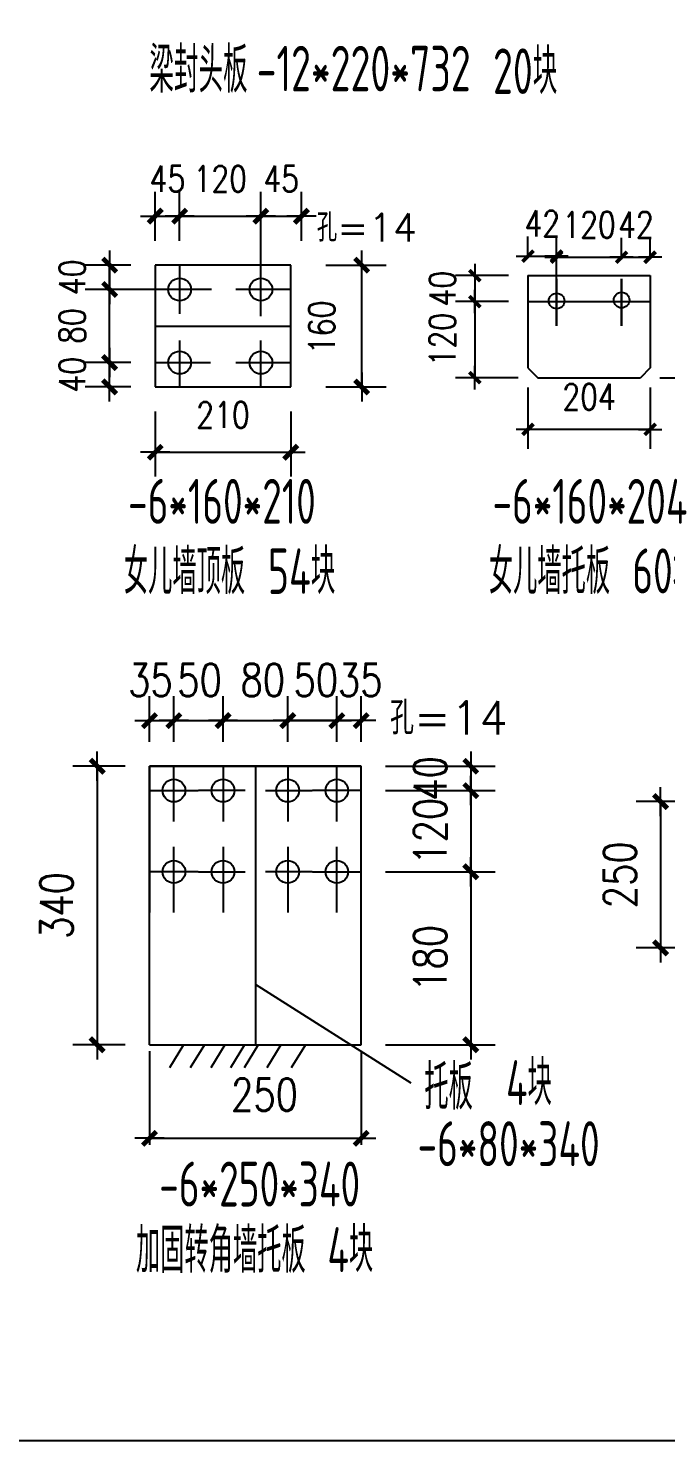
# Model space of a CAD drawing. Header units: millimetres. Extents: x 2451220 to 4527627, y -5186613 to -1639140.
# Drawn here: x 2457822 to 2460176, y -1696968 to -1691751 of the extents above; entities that cross this region are included whole.
import ezdxf

# ---------------------------------------------------------------- set-up
doc = ezdxf.new("R2010")
doc.units = ezdxf.units.MM
doc.header["$LTSCALE"] = 1000
doc.header["$PDMODE"] = 34
doc.linetypes.add('CENTER', pattern=[50.8, 31.75, -6.35, 6.35, -6.35])
doc.layers.add('轴线层', color=1, linetype='CENTER', lineweight=15)
doc.layers.add('钢架', color=7, linetype='Continuous', lineweight=25)
doc.styles.add('DIM_FONT', font='simplex.shx', dxfattribs={"width": 0.8, "bigfont": 'hztxt.shx'})
doc.styles.add('hz', font='gbenor.shx', dxfattribs={"width": 0.75, "height": 100, "bigfont": 'gbcbig.shx'})
doc.styles.get("Standard").update_dxf_attribs({"font": 'txt', "bigfont": 'gbcbig.shx'})
doc.dimstyles.new('WGH(3)', dxfattribs={"dimscale": 1.2, "dimtxt": 100, "dimasz": 0.3, "dimexe": 75, "dimexo": 75, "dimgap": 75, "dimtad": 1, "dimdec": 0, "dimlfac": 0.333333, "dimzin": 0, "dimdsep": 46, "dimtxsty": 'DIM_FONT', "dimblk1": '_DIMX', "dimblk2": '_DIMX', "dimsah": 1, "dimcen": 0.09, "dimclrd": 3, "dimclre": 3, "dimclrt": 7, "dimazin": 0, "dimtfac": 1, "dimtdec": 0, "dimtix": 1, "dimtmove": 2, "dimatfit": 3, "dimldrblk": '_DIMX', "dimfxl": 1, "dimtolj": 1, "dimtzin": 0, "dimarcsym": 0})

# ---------------------------------------------------------------- blocks, each defined once
blk = doc.blocks.new('_DIMX')
blk.add_line((-150, 0), (150, 0))
at = {"const_width": 50}
blk.add_lwpolyline([(-70, -70), (70, 70)], dxfattribs=at)
blk = doc.blocks.new('*D1281')
at = {"color": 3, "lineweight": -2}
for p, q in [((2458291, -1693166.1), (2458291, -1693407.1)), ((2458791.1, -1693166.1), (2458791.1, -1693407.1)), ((2458291.4, -1693317.1), (2458790.7, -1693317.1))]:
    blk.add_line(p, q, dxfattribs=at)
at = {"layer": 'Defpoints', "color": 0}
for p in [(2458291, -1693076.1), (2458791.1, -1693076.1), (2458791.1, -1693317.1)]:
    blk.add_point(p, dxfattribs=at)
at = {"color": 3, "lineweight": -2, "xscale": 0.36, "yscale": 0.36, "zscale": 0.36, "rotation": 180}
blk.add_blockref('_DIMX', (2458291, -1693317.1), dxfattribs=at)
at = {"color": 3, "lineweight": -2, "xscale": 0.36, "yscale": 0.36, "zscale": 0.36}
blk.add_blockref('_DIMX', (2458791.1, -1693317.1), dxfattribs=at)
at = {"color": 7, "insert": (2458541.1, -1693179.1), "char_height": 96, "attachment_point": 5, "style": 'DIM_FONT'}
blk.add_mtext('\\A1;210', dxfattribs=at)
blk = doc.blocks.new('*D1282')
at = {"color": 3, "lineweight": -2}
for p, q in [((2458291, -1692536.1), (2458291, -1692355.3)), ((2458381, -1692536.1), (2458381, -1692355.3)), ((2458290.7, -1692445.3), (2458290.3, -1692445.3)), ((2458291, -1692445.3), (2458381, -1692445.3)), ((2458381.4, -1692445.3), (2458381.8, -1692445.3))]:
    blk.add_line(p, q, dxfattribs=at)
at = {"layer": 'Defpoints', "color": 0}
for p in [(2458381, -1692445.3), (2458291, -1692626.1), (2458381, -1692626.1)]:
    blk.add_point(p, dxfattribs=at)
at = {"color": 3, "lineweight": -2, "xscale": 0.36, "yscale": 0.36, "zscale": 0.36}
blk.add_blockref('_DIMX', (2458291, -1692445.3), dxfattribs=at)
at = {"color": 3, "lineweight": -2, "xscale": 0.36, "yscale": 0.36, "zscale": 0.36, "rotation": 180}
blk.add_blockref('_DIMX', (2458381, -1692445.3), dxfattribs=at)
at = {"color": 7, "insert": (2458336, -1692307.3), "char_height": 96, "attachment_point": 5, "style": 'DIM_FONT'}
blk.add_mtext('\\A1;45', dxfattribs=at)
blk = doc.blocks.new('*D1283')
at = {"color": 3, "lineweight": -2}
for p, q in [((2458381, -1692536.1), (2458381, -1692355.3)), ((2458681, -1692814.3), (2458681, -1692355.3)), ((2458380.7, -1692445.3), (2458380.3, -1692445.3)), ((2458381, -1692445.3), (2458681, -1692445.3)), ((2458681.4, -1692445.3), (2458681.8, -1692445.3))]:
    blk.add_line(p, q, dxfattribs=at)
at = {"layer": 'Defpoints', "color": 0}
for p in [(2458681, -1692445.3), (2458381, -1692626.1), (2458681, -1692904.3)]:
    blk.add_point(p, dxfattribs=at)
at = {"color": 3, "lineweight": -2, "xscale": 0.36, "yscale": 0.36, "zscale": 0.36}
blk.add_blockref('_DIMX', (2458381, -1692445.3), dxfattribs=at)
at = {"color": 3, "lineweight": -2, "xscale": 0.36, "yscale": 0.36, "zscale": 0.36, "rotation": 180}
blk.add_blockref('_DIMX', (2458681, -1692445.3), dxfattribs=at)
at = {"color": 7, "insert": (2458531, -1692307.3), "char_height": 96, "attachment_point": 5, "style": 'DIM_FONT'}
blk.add_mtext('\\A1;120', dxfattribs=at)
blk = doc.blocks.new('*D128')
at = {"color": 3, "lineweight": -2}
for p, q in [((2458681, -1692626.2), (2458681, -1692355.3)), ((2458831, -1692536.1), (2458831, -1692355.3)), ((2458680.7, -1692445.3), (2458680.3, -1692445.3)), ((2458681, -1692445.3), (2458831, -1692445.3)), ((2458831.4, -1692445.3), (2458831.8, -1692445.3))]:
    blk.add_line(p, q, dxfattribs=at)
at = {"layer": 'Defpoints', "color": 0}
for p in [(2458831, -1692445.3), (2458831, -1692626.1), (2458681, -1692716.2)]:
    blk.add_point(p, dxfattribs=at)
at = {"color": 3, "lineweight": -2, "xscale": 0.36, "yscale": 0.36, "zscale": 0.36}
blk.add_blockref('_DIMX', (2458681, -1692445.3), dxfattribs=at)
at = {"color": 3, "lineweight": -2, "xscale": 0.36, "yscale": 0.36, "zscale": 0.36, "rotation": 180}
blk.add_blockref('_DIMX', (2458831, -1692445.3), dxfattribs=at)
at = {"color": 7, "insert": (2458756, -1692307.3), "char_height": 96, "attachment_point": 5, "style": 'DIM_FONT'}
blk.add_mtext('\\A1;45', dxfattribs=at)
blk = doc.blocks.new('*D1284')
at = {"color": 3, "lineweight": -2}
for p, q in [((2458201, -1692986.1), (2458032.6, -1692986.1)), ((2458122.6, -1692985.8), (2458122.6, -1692985.4)), ((2458122.6, -1693076.1), (2458122.6, -1692986.1)), ((2458201, -1693076.1), (2458032.6, -1693076.1)), ((2458122.6, -1693076.5), (2458122.6, -1693076.9))]:
    blk.add_line(p, q, dxfattribs=at)
at = {"layer": 'Defpoints', "color": 0}
for p in [(2458122.6, -1692986.1), (2458291, -1692986.1), (2458291, -1693076.1)]:
    blk.add_point(p, dxfattribs=at)
at = {"color": 3, "lineweight": -2, "xscale": 0.36, "yscale": 0.36, "zscale": 0.36}
for p, rotation in [((2458122.6, -1692986.1), 270), ((2458122.6, -1693076.1), 90)]:
    blk.add_blockref('_DIMX', p, dxfattribs=dict(at, rotation=rotation))
at = {"color": 7, "insert": (2457984.6, -1693031.1), "char_height": 96, "attachment_point": 5, "rotation": 90, "style": 'DIM_FONT'}
blk.add_mtext('\\A1;40', dxfattribs=at)
blk = doc.blocks.new('*D1285')
at = {"color": 3, "lineweight": -2}
for p, q in [((2458499, -1692716.1), (2458032.6, -1692716.1)), ((2458122.6, -1692715.8), (2458122.6, -1692715.4)), ((2458122.6, -1692986.1), (2458122.6, -1692716.1)), ((2458201, -1692986.1), (2458032.6, -1692986.1)), ((2458122.6, -1692986.5), (2458122.6, -1692986.9))]:
    blk.add_line(p, q, dxfattribs=at)
at = {"layer": 'Defpoints', "color": 0}
for p in [(2458122.6, -1692716.1), (2458589, -1692716.1), (2458291, -1692986.1)]:
    blk.add_point(p, dxfattribs=at)
at = {"color": 3, "lineweight": -2, "xscale": 0.36, "yscale": 0.36, "zscale": 0.36}
for p, rotation in [((2458122.6, -1692716.1), 270), ((2458122.6, -1692986.1), 90)]:
    blk.add_blockref('_DIMX', p, dxfattribs=dict(at, rotation=rotation))
at = {"color": 7, "insert": (2457984.6, -1692851.1), "char_height": 96, "attachment_point": 5, "rotation": 90, "style": 'DIM_FONT'}
blk.add_mtext('\\A1;80', dxfattribs=at)
blk = doc.blocks.new('*D1286')
at = {"color": 3, "lineweight": -2}
for p, q in [((2458201, -1692626.1), (2458032.6, -1692626.1)), ((2458122.6, -1692625.8), (2458122.6, -1692625.4)), ((2458122.6, -1692716.1), (2458122.6, -1692626.1)), ((2458499, -1692716.1), (2458032.6, -1692716.1)), ((2458122.6, -1692716.5), (2458122.6, -1692716.9))]:
    blk.add_line(p, q, dxfattribs=at)
at = {"layer": 'Defpoints', "color": 0}
for p in [(2458122.6, -1692626.1), (2458291, -1692626.1), (2458589, -1692716.1)]:
    blk.add_point(p, dxfattribs=at)
at = {"color": 3, "lineweight": -2, "xscale": 0.36, "yscale": 0.36, "zscale": 0.36}
for p, rotation in [((2458122.6, -1692626.1), 270), ((2458122.6, -1692716.1), 90)]:
    blk.add_blockref('_DIMX', p, dxfattribs=dict(at, rotation=rotation))
at = {"color": 7, "insert": (2457984.6, -1692671.1), "char_height": 96, "attachment_point": 5, "rotation": 90, "style": 'DIM_FONT'}
blk.add_mtext('\\A1;40', dxfattribs=at)
blk = doc.blocks.new('*D129')
at = {"color": 3, "lineweight": -2}
for p, q in [((2458921, -1692626.1), (2459143.3, -1692626.1)), ((2459053.3, -1693075.8), (2459053.3, -1692626.5)), ((2458921, -1693076.1), (2459143.3, -1693076.1))]:
    blk.add_line(p, q, dxfattribs=at)
at = {"layer": 'Defpoints', "color": 0}
for p in [(2458831, -1692626.1), (2459053.3, -1692626.1), (2458831, -1693076.1)]:
    blk.add_point(p, dxfattribs=at)
at = {"color": 3, "lineweight": -2, "xscale": 0.36, "yscale": 0.36, "zscale": 0.36}
for p, rotation in [((2459053.3, -1692626.1), 90), ((2459053.3, -1693076.1), 270)]:
    blk.add_blockref('_DIMX', p, dxfattribs=dict(at, rotation=rotation))
at = {"color": 7, "insert": (2458905.9, -1692855.8), "char_height": 96, "attachment_point": 5, "rotation": 90, "style": 'DIM_FONT'}
blk.add_mtext('\\A1;160', dxfattribs=at)
blk = doc.blocks.new('*D141')
at = {"color": 3, "lineweight": -2}
for p, q in [((2458179.7, -1694476.7), (2457986.4, -1694476.7)), ((2458076.4, -1694477.1), (2458076.4, -1695504.9)), ((2458179.7, -1695505.3), (2457986.4, -1695505.3))]:
    blk.add_line(p, q, dxfattribs=at)
at = {"layer": 'Defpoints', "color": 0}
for p in [(2458269.7, -1694476.7), (2458076.4, -1695505.3), (2458269.7, -1695505.3)]:
    blk.add_point(p, dxfattribs=at)
at = {"color": 3, "lineweight": -2, "xscale": 0.36, "yscale": 0.36, "zscale": 0.36}
for p, rotation in [((2458076.4, -1694476.7), 90), ((2458076.4, -1695505.3), 270)]:
    blk.add_blockref('_DIMX', p, dxfattribs=dict(at, rotation=rotation))
at = {"color": 7, "insert": (2457926.4, -1694991), "char_height": 120, "attachment_point": 5, "rotation": 90, "style": 'DIM_FONT'}
blk.add_mtext('\\A1;340', dxfattribs=at)
blk = doc.blocks.new('*D1318')
at = {"color": 3, "lineweight": -2}
for p, q in [((2459141.6, -1694476.7), (2459546.2, -1694476.7)), ((2459456.2, -1694476.4), (2459456.2, -1694476)), ((2459456.2, -1694476.7), (2459456.2, -1694566.7)), ((2459141.6, -1694566.7), (2459546.2, -1694566.7)), ((2459456.2, -1694567.1), (2459456.2, -1694567.4))]:
    blk.add_line(p, q, dxfattribs=at)
at = {"layer": 'Defpoints', "color": 0}
for p in [(2459051.6, -1694476.7), (2459051.6, -1694566.7), (2459456.2, -1694566.7)]:
    blk.add_point(p, dxfattribs=at)
at = {"color": 3, "lineweight": -2, "xscale": 0.36, "yscale": 0.36, "zscale": 0.36}
for p, rotation in [((2459456.2, -1694476.7), 270), ((2459456.2, -1694566.7), 90)]:
    blk.add_blockref('_DIMX', p, dxfattribs=dict(at, rotation=rotation))
at = {"color": 7, "insert": (2459306.2, -1694521.7), "char_height": 120, "attachment_point": 5, "rotation": 90, "style": 'DIM_FONT'}
blk.add_mtext('\\A1;40', dxfattribs=at)
blk = doc.blocks.new('*D1319')
at = {"color": 3, "lineweight": -2}
for p, q in [((2459141.6, -1694566.7), (2459546.2, -1694566.7)), ((2459456.2, -1694566.4), (2459456.2, -1694566)), ((2459456.2, -1694566.7), (2459456.2, -1694866.7)), ((2459141.6, -1694866.7), (2459546.2, -1694866.7)), ((2459456.2, -1694867.1), (2459456.2, -1694867.4))]:
    blk.add_line(p, q, dxfattribs=at)
at = {"layer": 'Defpoints', "color": 0}
for p in [(2459051.6, -1694566.7), (2459051.6, -1694866.7), (2459456.2, -1694866.7)]:
    blk.add_point(p, dxfattribs=at)
at = {"color": 3, "lineweight": -2, "xscale": 0.36, "yscale": 0.36, "zscale": 0.36}
for p, rotation in [((2459456.2, -1694566.7), 270), ((2459456.2, -1694866.7), 90)]:
    blk.add_blockref('_DIMX', p, dxfattribs=dict(at, rotation=rotation))
at = {"color": 7, "insert": (2459306.2, -1694716.7), "char_height": 120, "attachment_point": 5, "rotation": 90, "style": 'DIM_FONT'}
blk.add_mtext('\\A1;120', dxfattribs=at)
blk = doc.blocks.new('*D142')
at = {"color": 3, "lineweight": -2}
for p, q in [((2459141.6, -1694866.7), (2459546.2, -1694866.7)), ((2459456.2, -1694867.1), (2459456.2, -1695504.9)), ((2459141.6, -1695505.3), (2459546.2, -1695505.3))]:
    blk.add_line(p, q, dxfattribs=at)
at = {"layer": 'Defpoints', "color": 0}
for p in [(2459051.6, -1694866.7), (2459051.6, -1695505.3), (2459456.2, -1695505.3)]:
    blk.add_point(p, dxfattribs=at)
at = {"color": 3, "lineweight": -2, "xscale": 0.36, "yscale": 0.36, "zscale": 0.36}
for p, rotation in [((2459456.2, -1694866.7), 90), ((2459456.2, -1695505.3), 270)]:
    blk.add_blockref('_DIMX', p, dxfattribs=dict(at, rotation=rotation))
at = {"color": 7, "insert": (2459306.2, -1695186), "char_height": 120, "attachment_point": 5, "rotation": 90, "style": 'DIM_FONT'}
blk.add_mtext('\\A1;180', dxfattribs=at)
blk = doc.blocks.new('*D1320')
at = {"color": 3, "lineweight": -2}
for p, q in [((2458359.7, -1694386.7), (2458359.7, -1694218.3)), ((2458541.2, -1694386.7), (2458541.2, -1694218.3)), ((2458360, -1694308.3), (2458540.8, -1694308.3))]:
    blk.add_line(p, q, dxfattribs=at)
at = {"layer": 'Defpoints', "color": 0}
for p in [(2458541.2, -1694308.3), (2458359.7, -1694476.7), (2458541.2, -1694476.7)]:
    blk.add_point(p, dxfattribs=at)
at = {"color": 3, "lineweight": -2, "xscale": 0.36, "yscale": 0.36, "zscale": 0.36, "rotation": 180}
blk.add_blockref('_DIMX', (2458359.7, -1694308.3), dxfattribs=at)
at = {"color": 3, "lineweight": -2, "xscale": 0.36, "yscale": 0.36, "zscale": 0.36}
blk.add_blockref('_DIMX', (2458541.2, -1694308.3), dxfattribs=at)
at = {"color": 7, "insert": (2458454.7, -1694158.3), "char_height": 120, "attachment_point": 5, "style": 'DIM_FONT'}
blk.add_mtext('\\A1;50', dxfattribs=at)
blk = doc.blocks.new('*D1321')
at = {"color": 3, "lineweight": -2}
for p, q in [((2458541.2, -1694386.7), (2458541.2, -1694218.3)), ((2458961.6, -1694386.7), (2458961.6, -1694218.3)), ((2458541.6, -1694308.3), (2458961.3, -1694308.3))]:
    blk.add_line(p, q, dxfattribs=at)
at = {"layer": 'Defpoints', "color": 0}
for p in [(2458961.6, -1694308.3), (2458541.2, -1694476.7), (2458961.6, -1694476.7)]:
    blk.add_point(p, dxfattribs=at)
at = {"color": 3, "lineweight": -2, "xscale": 0.36, "yscale": 0.36, "zscale": 0.36, "rotation": 180}
blk.add_blockref('_DIMX', (2458541.2, -1694308.3), dxfattribs=at)
at = {"color": 3, "lineweight": -2, "xscale": 0.36, "yscale": 0.36, "zscale": 0.36}
blk.add_blockref('_DIMX', (2458961.6, -1694308.3), dxfattribs=at)
at = {"color": 7, "insert": (2458688.2, -1694158.3), "char_height": 120, "attachment_point": 5, "style": 'DIM_FONT'}
blk.add_mtext('\\A1;80', dxfattribs=at)
blk = doc.blocks.new('*D143')
at = {"color": 3, "lineweight": -2}
for p, q in [((2458780.1, -1694386.7), (2458780.1, -1694218.3)), ((2458961.6, -1694386.7), (2458961.6, -1694218.3)), ((2458961.3, -1694308.3), (2458780.5, -1694308.3))]:
    blk.add_line(p, q, dxfattribs=at)
at = {"layer": 'Defpoints', "color": 0}
for p in [(2458780.1, -1694308.3), (2458780.1, -1694476.7), (2458961.6, -1694476.7)]:
    blk.add_point(p, dxfattribs=at)
at = {"color": 3, "lineweight": -2, "xscale": 0.36, "yscale": 0.36, "zscale": 0.36, "rotation": 180}
blk.add_blockref('_DIMX', (2458780.1, -1694308.3), dxfattribs=at)
at = {"color": 3, "lineweight": -2, "xscale": 0.36, "yscale": 0.36, "zscale": 0.36}
blk.add_blockref('_DIMX', (2458961.6, -1694308.3), dxfattribs=at)
at = {"color": 7, "insert": (2458884.1, -1694158.3), "char_height": 120, "attachment_point": 5, "style": 'DIM_FONT'}
blk.add_mtext('\\A1;50', dxfattribs=at)
blk = doc.blocks.new('*D144')
at = {"color": 3, "lineweight": -2}
for p, q in [((2458269.7, -1695529.3), (2458269.7, -1695874.8)), ((2459051.6, -1695529.3), (2459051.6, -1695874.8)), ((2458270, -1695850.8), (2459051.3, -1695850.8))]:
    blk.add_line(p, q, dxfattribs=at)
at = {"layer": 'Defpoints', "color": 0}
for p in [(2458269.7, -1695505.3), (2459051.6, -1695505.3), (2459051.6, -1695850.8)]:
    blk.add_point(p, dxfattribs=at)
at = {"color": 3, "lineweight": -2, "xscale": 0.36, "yscale": 0.36, "zscale": 0.36, "rotation": 180}
blk.add_blockref('_DIMX', (2458269.7, -1695850.8), dxfattribs=at)
at = {"color": 3, "lineweight": -2, "xscale": 0.36, "yscale": 0.36, "zscale": 0.36}
blk.add_blockref('_DIMX', (2459051.6, -1695850.8), dxfattribs=at)
at = {"color": 7, "insert": (2458694.6, -1695689.4), "char_height": 120, "attachment_point": 5, "style": 'DIM_FONT'}
blk.add_mtext('\\A1;250', dxfattribs=at)
blk = doc.blocks.new('*D145')
at = {"color": 3, "lineweight": -2}
for p, q in [((2458269.7, -1694386.7), (2458269.7, -1694218.3)), ((2458359.7, -1694386.7), (2458359.7, -1694218.3)), ((2458269.3, -1694308.3), (2458268.9, -1694308.3)), ((2458269.7, -1694308.3), (2458359.7, -1694308.3)), ((2458360, -1694308.3), (2458360.4, -1694308.3))]:
    blk.add_line(p, q, dxfattribs=at)
at = {"layer": 'Defpoints', "color": 0}
for p in [(2458359.7, -1694308.3), (2458269.7, -1694476.7), (2458359.7, -1694476.7)]:
    blk.add_point(p, dxfattribs=at)
at = {"color": 3, "lineweight": -2, "xscale": 0.36, "yscale": 0.36, "zscale": 0.36}
blk.add_blockref('_DIMX', (2458269.7, -1694308.3), dxfattribs=at)
at = {"color": 3, "lineweight": -2, "xscale": 0.36, "yscale": 0.36, "zscale": 0.36, "rotation": 180}
blk.add_blockref('_DIMX', (2458359.7, -1694308.3), dxfattribs=at)
at = {"color": 7, "insert": (2458273.2, -1694158.3), "char_height": 120, "attachment_point": 5, "style": 'DIM_FONT'}
blk.add_mtext('\\A1;35', dxfattribs=at)
blk = doc.blocks.new('*D146')
at = {"color": 3, "lineweight": -2}
for p, q in [((2458961.6, -1694386.7), (2458961.6, -1694218.3)), ((2459051.6, -1694386.7), (2459051.6, -1694218.3)), ((2458961.3, -1694308.3), (2458960.9, -1694308.3)), ((2459051.6, -1694308.3), (2458961.6, -1694308.3)), ((2459052, -1694308.3), (2459052.4, -1694308.3))]:
    blk.add_line(p, q, dxfattribs=at)
at = {"layer": 'Defpoints', "color": 0}
for p in [(2458961.6, -1694308.3), (2458961.6, -1694476.7), (2459051.6, -1694476.7)]:
    blk.add_point(p, dxfattribs=at)
at = {"color": 3, "lineweight": -2, "xscale": 0.36, "yscale": 0.36, "zscale": 0.36}
blk.add_blockref('_DIMX', (2458961.6, -1694308.3), dxfattribs=at)
at = {"color": 3, "lineweight": -2, "xscale": 0.36, "yscale": 0.36, "zscale": 0.36, "rotation": 180}
blk.add_blockref('_DIMX', (2459051.6, -1694308.3), dxfattribs=at)
at = {"color": 7, "insert": (2459048.1, -1694158.3), "char_height": 120, "attachment_point": 5, "style": 'DIM_FONT'}
blk.add_mtext('\\A1;35', dxfattribs=at)
blk = doc.blocks.new('*D1380')
at = {"color": 3, "lineweight": -2}
for p, q in [((2460260.5, -1694607.5), (2460067.2, -1694607.5)), ((2460157.2, -1694607.8), (2460157.2, -1695147.1)), ((2460260.5, -1695147.5), (2460067.2, -1695147.5))]:
    blk.add_line(p, q, dxfattribs=at)
at = {"layer": 'Defpoints', "color": 0}
for p in [(2460350.5, -1694607.5), (2460157.2, -1695147.5), (2460350.5, -1695147.5)]:
    blk.add_point(p, dxfattribs=at)
at = {"color": 3, "lineweight": -2, "xscale": 0.36, "yscale": 0.36, "zscale": 0.36}
for p, rotation in [((2460157.2, -1694607.5), 90), ((2460157.2, -1695147.5), 270)]:
    blk.add_blockref('_DIMX', p, dxfattribs=dict(at, rotation=rotation))
at = {"color": 7, "insert": (2460007.2, -1694877.5), "char_height": 120, "attachment_point": 5, "rotation": 90, "style": 'DIM_FONT'}
blk.add_mtext('\\A1;250', dxfattribs=at)

msp = doc.modelspace()

# ---------------------------------------------------------------- linework, layer by layer
at = {"color": 3, "lineweight": -3}
for p, q in [((2459667.5, -1692592.9), (2459667.5, -1692520.9)), ((2459773.1, -1692691.3), (2459773.1, -1692520.9)), ((2459773.1, -1692592.9), (2459773.1, -1692525)), ((2460013.1, -1692604.9), (2460013.1, -1692525)), ((2460013.1, -1692604.9), (2460013.1, -1692525)), ((2460118.7, -1692592.9), (2460118.7, -1692525)), ((2459667.2, -1692592.9), (2459666.9, -1692592.9)), ((2459667.5, -1692592.9), (2459773.1, -1692592.9)), ((2459772.8, -1692597), (2459772.5, -1692597)), ((2459773.1, -1692597), (2460013.1, -1692597)), ((2459773.4, -1692592.9), (2459773.7, -1692592.9)), ((2460012.8, -1692597), (2460012.5, -1692597)), ((2460013.1, -1692597), (2460118.7, -1692597)), ((2460013.4, -1692597), (2460013.7, -1692597)), ((2460119, -1692597), (2460119.3, -1692597)), ((2459595.5, -1692664.9), (2459399.3, -1692664.9)), ((2459471.3, -1692664.6), (2459471.3, -1692664.3)), ((2459471.3, -1692664.9), (2459471.3, -1692760.9)), ((2459595.5, -1692760.9), (2459399.3, -1692760.9)), ((2459595.5, -1692760.9), (2459399.3, -1692760.9)), ((2459471.3, -1692760.6), (2459471.3, -1692760.3)), ((2459471.3, -1692760.9), (2459471.3, -1693041.7)), ((2459471.3, -1692761.1), (2459471.3, -1692761.4)), ((2459631.5, -1693041.7), (2459399.3, -1693041.7)), ((2459471.3, -1693041.9), (2459471.3, -1693042.2)), ((2459667.5, -1693077.7), (2459667.5, -1693304.6)), ((2460118.7, -1693077.7), (2460118.7, -1693304.6)), ((2460154.7, -1693041.7), (2460526.3, -1693041.7)), ((2460118.4, -1693232.6), (2459667.8, -1693232.6))]:
    msp.add_line(p, q, dxfattribs=at)
for p, q in [((2458791.1, -1692626.1), (2458291, -1692626.1)), ((2458291, -1692626.1), (2458291, -1693076.1)), ((2458381, -1692626.1), (2458381, -1692806.3)), ((2458681, -1692806.3), (2458681, -1692626.1)), ((2458791.1, -1693076.1), (2458791.1, -1692626.1)), ((2458495.3, -1692716.1), (2458291, -1692716.1)), ((2458791.1, -1692716.1), (2458589, -1692716.1)), ((2458291, -1692851.1), (2458791.1, -1692851.1)), ((2458381, -1692904.3), (2458381, -1693076.1)), ((2458681, -1693076.1), (2458681, -1692904.3)), ((2458291, -1692986.1), (2458495.3, -1692986.1)), ((2458589, -1692986.1), (2458791.1, -1692986.1)), ((2458291, -1693076.1), (2458791.1, -1693076.1)), ((2458269.7, -1694476.7), (2458269.7, -1695016.7)), ((2459051.6, -1694476.7), (2458269.7, -1694476.7)), ((2458269.7, -1694476.7), (2459051.6, -1694476.7)), ((2458269.7, -1695505.3), (2458269.7, -1694476.7)), ((2458359.7, -1694681), (2458359.7, -1694476.7)), ((2458541.2, -1694476.7), (2458541.2, -1694681)), ((2458660.7, -1694476.7), (2458660.7, -1695505.3)), ((2458780.1, -1694476.7), (2458780.1, -1694681)), ((2458961.6, -1694681), (2458961.6, -1694476.7)), ((2459051.6, -1695505.3), (2459051.6, -1694476.7)), ((2458269.7, -1694566.7), (2458449.8, -1694566.7)), ((2458623, -1694566.7), (2458451.2, -1694566.7)), ((2458698.3, -1694566.7), (2458870.1, -1694566.7)), ((2459051.6, -1694566.7), (2458871.5, -1694566.7)), ((2458359.7, -1695016.7), (2458359.7, -1694774.7)), ((2458541.2, -1694774.7), (2458541.2, -1695016.7)), ((2458780.1, -1694774.7), (2458780.1, -1695016.7)), ((2458961.6, -1695016.7), (2458961.6, -1694774.7)), ((2458449.8, -1694866.7), (2458269.7, -1694866.7)), ((2458451.2, -1694866.7), (2458623, -1694866.7)), ((2458870.1, -1694866.7), (2458698.3, -1694866.7)), ((2458871.5, -1694866.7), (2459051.6, -1694866.7)), ((2459236.7, -1695647.1), (2458660.7, -1695282.4)), ((2458269.7, -1695505.3), (2459051.6, -1695505.3)), ((2458395.3, -1695505.3), (2458343.3, -1695590.1)), ((2458472.6, -1695505.3), (2458420.5, -1695590.1)), ((2458547.9, -1695505.3), (2458495.9, -1695590.1)), ((2458620.3, -1695505.3), (2458568.3, -1695590.1)), ((2458671.3, -1695505.3), (2458619.2, -1695590.1)), ((2458755.3, -1695505.3), (2458703.3, -1695590.1)), ((2458845.3, -1695505.3), (2458793.3, -1695590.1))]:
    msp.add_line(p, q)
at = {"lineweight": -3}
for p, q in [((2459667.5, -1692664.9), (2459667.5, -1693005.7)), ((2459667.5, -1692664.9), (2460118.7, -1692664.9)), ((2459773.1, -1692849.7), (2459773.1, -1692676.9)), ((2459773.1, -1692676.9), (2459773.1, -1692849.7)), ((2460013.1, -1692849.7), (2460013.1, -1692676.9)), ((2460013.1, -1692676.9), (2460013.1, -1692849.7)), ((2460118.7, -1692664.9), (2460118.7, -1693005.7)), ((2459667.5, -1692760.9), (2460118.7, -1692760.9)), ((2459667.5, -1692760.9), (2460118.7, -1692760.9)), ((2459667.5, -1692760.9), (2460118.7, -1692760.9)), ((2459667.5, -1693005.7), (2459703.5, -1693041.7)), ((2460118.7, -1693005.7), (2460082.7, -1693041.7)), ((2459703.5, -1693041.7), (2460082.7, -1693041.7))]:
    msp.add_line(p, q, dxfattribs=at)
msp.add_lwpolyline([(2457524.9, -1687020.3), (2470916.5, -1687020.3), (2470916.5, -1696967.7), (2457524.9, -1696967.7)], close=True)
for centre in [(2458381, -1692716.1), (2458681, -1692716.1), (2458381, -1692986.1), (2458681, -1692986.1), (2458359.7, -1694566.7), (2458541.2, -1694566.7), (2458780.1, -1694566.7), (2458961.6, -1694566.7), (2458359.7, -1694866.7), (2458541.2, -1694866.7), (2458780.1, -1694866.7), (2458961.6, -1694866.7)]:
    msp.add_circle(centre, 42)
for centre in [(2459773.1, -1692758.5), (2460013.1, -1692755.1)]:
    msp.add_circle(centre, 28.8, dxfattribs=at)

# ---------------------------------------------------------------- block references
at = {"color": 3, "lineweight": -3, "xscale": 0.2879999997094274, "yscale": 0.2879999997094274, "zscale": 0.288}
for p in [(2459667.5, -1692592.9), (2459773.1, -1692597), (2460013.1, -1692597), (2460118.7, -1693232.6)]:
    msp.add_blockref('_DIMX', p, dxfattribs=at)
for p, rotation in [((2459773.1, -1692592.9), 180), ((2460013.1, -1692597), 180), ((2460118.7, -1692597), 180), ((2459471.3, -1692664.9), 270), ((2459471.3, -1692760.9), 90), ((2459471.3, -1692760.9), 270), ((2459471.3, -1693041.7), 90), ((2459667.5, -1693232.6), 180)]:
    msp.add_blockref('_DIMX', p, dxfattribs=dict(at, rotation=rotation))

# ---------------------------------------------------------------- texts
at = {"insert": (2458887.8, -1692435), "char_height": 104.12, "attachment_point": 1}
msp.add_mtext_dynamic_manual_height_columns('孔=14', width=1506.743, gutter_width=12.5, heights=[336], dxfattribs=at).dxf.set("width", 1280.731)
at = {"color": 7, "lineweight": -3, "char_height": 96, "attachment_point": 5, "style": 'DIM_FONT'}
for s, insert in [('\\A1;42', (2459720.3, -1692472.9)), ('\\A1;120', (2459893.1, -1692477)), ('\\A1;42', (2460065.9, -1692477)), ('\\A1;204', (2459893.1, -1693112.6))]:
    msp.add_mtext(s, dxfattribs=dict(at, insert=insert))
at = {"color": 7, "lineweight": -3, "char_height": 96, "attachment_point": 5, "rotation": 90, "style": 'DIM_FONT'}
for s, insert in [('\\A1;40', (2459351.3, -1692712.9)), ('\\A1;120', (2459351.3, -1692901.3))]:
    msp.add_mtext(s, dxfattribs=dict(at, insert=insert))
at = {"layer": '轴线层', "color": 4, "linetype": 'ByBlock', "insert": (2459158.2, -1694236.7), "char_height": 122.5, "attachment_point": 1}
msp.add_mtext_dynamic_manual_height_columns('孔=14', width=1506.743, gutter_width=12.5, heights=[336], dxfattribs=at)
at = {"layer": '钢架', "style": 'hz', "width": 0.75}
msp.add_text('女儿墙顶板', height=165.89, dxfattribs=at).set_placement((2458175.1, -1693841.2))
at = {"layer": '钢架', "lineweight": 13, "char_height": 168, "width": 688.503, "attachment_point": 1, "style": 'hz'}
for s, insert in [('梁封头板', (2458269.3, -1691821)), ('-12*220*732', (2458665.7, -1691816.2)), ('20块', (2459538.4, -1691825.8)), ('54块', (2458706.7, -1693672.3))]:
    msp.add_mtext(s, dxfattribs=dict(at, insert=insert))
at = {"layer": '钢架', "char_height": 165.89, "attachment_point": 1, "style": 'hz'}
for s, insert, width in [('-6*160*210', (2458190.5, -1693415.5), 813.541), ('-6*160*204', (2459536.4, -1693415.5), 813.541), ('女儿墙托板', (2459523, -1693675), 679.848), ('60块', (2460052.5, -1693672.3), 688.503), ('4块', (2459586.3, -1695562.2), 688.503), ('-6*80*340', (2459259.7, -1695787.8), 813.541), ('-6*250*340', (2458305.7, -1695936.7), 813.541), ('4块', (2458926.6, -1696178.8), 688.503)]:
    msp.add_mtext(s, dxfattribs=dict(at, insert=insert, width=width))
for s, insert, own_width in [('托板', (2459284.8, -1695578.8), 688.503), ('加固转角墙托板', (2458219.6, -1696181.7), 679.848)]:
    msp.add_mtext_dynamic_manual_height_columns(s, width=1506.743, gutter_width=12.5, heights=[336], dxfattribs=dict(at, insert=insert)).dxf.set("width", own_width)

# ---------------------------------------------------------------- dimensions: what is measured, and where the dimension line sits
for base, p1, p2, angle, text, picture, middle in [((2458381, -1692445.3), (2458291, -1692626.1), (2458381, -1692626.1), 180, '45', '*D1282', (2458336, -1692307.3)), ((2458681, -1692445.3), (2458381, -1692626.1), (2458681, -1692904.3), 180, '120', '*D1283', (2458531, -1692307.3)), ((2458831, -1692445.3), (2458681, -1692716.2), (2458831, -1692626.1), 180, '45', '*D128', (2458756, -1692307.3)), ((2458122.6, -1692626.1), (2458589, -1692716.1), (2458291, -1692626.1), 90, '40', '*D1286', (2457984.6, -1692671.1)), ((2458122.6, -1692716.1), (2458291, -1692986.1), (2458589, -1692716.1), 90, '80', '*D1285', (2457984.6, -1692851.1)), ((2458122.6, -1692986.1), (2458291, -1693076.1), (2458291, -1692986.1), 90, '40', '*D1284', (2457984.6, -1693031.1)), ((2458791.1, -1693317.1), (2458291, -1693076.1), (2458791.1, -1693076.1), 180, '210', '*D1281', (2458541.1, -1693179.1))]:
    dim = msp.add_linear_dim(base=base, p1=p1, p2=p2, angle=angle, text=text, dimstyle='WGH(3)', override={"dimtxt": 80})
    dim.commit()
    dim.dimension.update_dxf_attribs({"geometry": picture, "text_midpoint": middle})
dim = msp.add_linear_dim(base=(2459053.3, -1692626.1), p1=(2458831, -1693076.1), p2=(2458831, -1692626.1), angle=90, text='160', dimstyle='WGH(3)', override={"dimtxt": 80})
dim.commit()
dim.dimension.update_dxf_attribs({"geometry": '*D129', "text_midpoint": (2458905.9, -1692855.8), "dimtype": 160})
for base, p1, p2, text, picture, middle in [((2458359.7, -1694308.3), (2458269.7, -1694476.7), (2458359.7, -1694476.7), '35', '*D145', (2458273.2, -1694158.3)), ((2458541.2, -1694308.3), (2458359.7, -1694476.7), (2458541.2, -1694476.7), '50', '*D1320', (2458454.7, -1694158.3)), ((2458961.6, -1694308.3), (2458541.2, -1694476.7), (2458961.6, -1694476.7), '80', '*D1321', (2458688.2, -1694158.3)), ((2458780.1, -1694308.3), (2458961.6, -1694476.7), (2458780.1, -1694476.7), '50', '*D143', (2458884.1, -1694158.3))]:
    dim = msp.add_linear_dim(base=base, p1=p1, p2=p2, text=text, dimstyle='WGH(3)')
    dim.commit()
    dim.dimension.update_dxf_attribs({"geometry": picture, "text_midpoint": middle, "dimtype": 160})
dim = msp.add_linear_dim(base=(2458961.6, -1694308.3), p1=(2459051.6, -1694476.7), p2=(2458961.6, -1694476.7), angle=180, text='35', dimstyle='WGH(3)')
dim.commit()
dim.dimension.update_dxf_attribs({"geometry": '*D146', "text_midpoint": (2459048.1, -1694158.3), "dimtype": 160})
for base, p1, p2, text, picture, middle in [((2458076.4, -1695505.3), (2458269.7, -1694476.7), (2458269.7, -1695505.3), '340', '*D141', (2457926.4, -1694991)), ((2459456.2, -1694566.7), (2459051.6, -1694476.7), (2459051.6, -1694566.7), '40', '*D1318', (2459306.2, -1694521.7)), ((2459456.2, -1694866.7), (2459051.6, -1694566.7), (2459051.6, -1694866.7), '120', '*D1319', (2459306.2, -1694716.7)), ((2460157.2, -1695147.5), (2460350.5, -1694607.5), (2460350.5, -1695147.5), '250', '*D1380', (2460007.2, -1694877.5)), ((2459456.2, -1695505.3), (2459051.6, -1694866.7), (2459051.6, -1695505.3), '180', '*D142', (2459306.2, -1695186))]:
    dim = msp.add_linear_dim(base=base, p1=p1, p2=p2, angle=90, text=text, dimstyle='WGH(3)')
    dim.commit()
    dim.dimension.update_dxf_attribs({"geometry": picture, "text_midpoint": middle})
dim = msp.add_linear_dim(base=(2459051.6, -1695850.8), p1=(2458269.7, -1695505.3), p2=(2459051.6, -1695505.3), text='250', dimstyle='WGH(3)', override={"dimexe": 20, "dimexo": 20})
dim.commit()
dim.dimension.update_dxf_attribs({"geometry": '*D144', "text_midpoint": (2458694.6, -1695689.4), "dimtype": 160})

doc.saveas('drawing.dxf')
